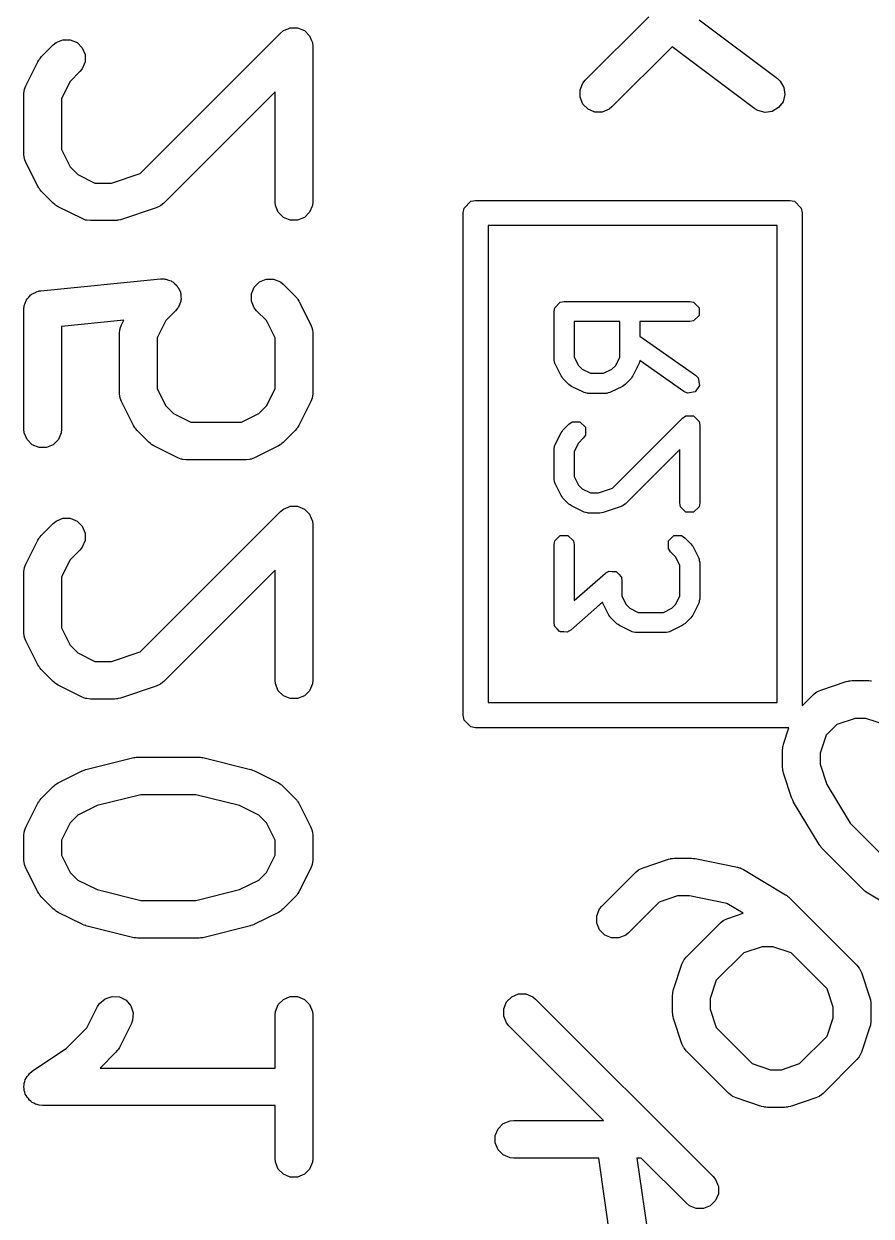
# Model space of a CAD drawing. Extents: x -0.05 to 2.94, y -0.16 to 2.16.
# Drawn here: x 2.4056 to 2.5384, y 1.2761 to 1.463 of the extents above; entities that cross this region are included whole.
import ezdxf

# ---------------------------------------------------------------- set-up
doc = ezdxf.new("R2010")
doc.units = 0
doc.header["$MEASUREMENT"] = 0
doc.layers.add('BLACK', color=7, linetype='CONTINUOUS')

msp = doc.modelspace()

# ---------------------------------------------------------------- linework, layer by layer
at = {"layer": 'BLACK', "linetype": 'CONTINUOUS'}
for p, q in [((2.49357, 1.45416), (2.50353, 1.46411)), ((2.5114, 1.46364), (2.52368, 1.45443)), ((2.42381, 1.43957), (2.44582, 1.46157)), ((2.44582, 1.46157), (2.44627, 1.46194)), ((2.44627, 1.46194), (2.44702, 1.46225)), ((2.44702, 1.46225), (2.44733, 1.46238)), ((2.44733, 1.46238), (2.44848, 1.46238)), ((2.44848, 1.46238), (2.44955, 1.46194)), ((2.44955, 1.46194), (2.45036, 1.46112)), ((2.40832, 1.45782), (2.4102, 1.4597)), ((2.4102, 1.4597), (2.41065, 1.46006)), ((2.41065, 1.46006), (2.41171, 1.46051)), ((2.41171, 1.46051), (2.41286, 1.46051)), ((2.41286, 1.46051), (2.41393, 1.46006)), ((2.41393, 1.46006), (2.41474, 1.45925)), ((2.45036, 1.46112), (2.45062, 1.46051)), ((2.45062, 1.46051), (2.4508, 1.46006)), ((2.4508, 1.46006), (2.45086, 1.45948)), ((2.40814, 1.4576), (2.40832, 1.45782)), ((2.41474, 1.45925), (2.41518, 1.45819)), ((2.41518, 1.45819), (2.41518, 1.45703)), ((2.45086, 1.45948), (2.45086, 1.43511)), ((2.50719, 1.45942), (2.49775, 1.44998)), ((2.52013, 1.44971), (2.50719, 1.45942)), ((2.4059, 1.45331), (2.40777, 1.45706)), ((2.40777, 1.45706), (2.40793, 1.4573)), ((2.40793, 1.4573), (2.40796, 1.45737)), ((2.40796, 1.45737), (2.40802, 1.45746)), ((2.40802, 1.45746), (2.40808, 1.45754)), ((2.40808, 1.45754), (2.40814, 1.4576)), ((2.41474, 1.45597), (2.41437, 1.45552)), ((2.41518, 1.45703), (2.41474, 1.45597)), ((2.41437, 1.45552), (2.41284, 1.45399)), ((2.4932, 1.45371), (2.49357, 1.45416)), ((2.52368, 1.45443), (2.5241, 1.45404)), ((2.40558, 1.45198), (2.40564, 1.45256)), ((2.40564, 1.45256), (2.40568, 1.45266)), ((2.40568, 1.45266), (2.40569, 1.45276)), ((2.40569, 1.45276), (2.4059, 1.45331)), ((2.41284, 1.45399), (2.41149, 1.45129)), ((2.44495, 1.45236), (2.4275, 1.4349)), ((2.44495, 1.43511), (2.44495, 1.45236)), ((2.49276, 1.45264), (2.4932, 1.45371)), ((2.49276, 1.45149), (2.49276, 1.45264)), ((2.5241, 1.45404), (2.52469, 1.45305)), ((2.52469, 1.45305), (2.52485, 1.45191)), ((2.40558, 1.44261), (2.40558, 1.45198)), ((2.41149, 1.45129), (2.41149, 1.44331)), ((2.4932, 1.45043), (2.49276, 1.45149)), ((2.49402, 1.44961), (2.4932, 1.45043)), ((2.52457, 1.45079), (2.52388, 1.44987)), ((2.52485, 1.45191), (2.52457, 1.45079)), ((2.49508, 1.44917), (2.49402, 1.44961)), ((2.49624, 1.44917), (2.49508, 1.44917)), ((2.4973, 1.44961), (2.49624, 1.44917)), ((2.49775, 1.44998), (2.4973, 1.44961)), ((2.52063, 1.44941), (2.52013, 1.44971)), ((2.52175, 1.44912), (2.52063, 1.44941)), ((2.52289, 1.44928), (2.52175, 1.44912)), ((2.52388, 1.44987), (2.52289, 1.44928)), ((2.41149, 1.44331), (2.41284, 1.44061)), ((2.40564, 1.44204), (2.40558, 1.44261)), ((2.40568, 1.44194), (2.40564, 1.44204)), ((2.40569, 1.44183), (2.40568, 1.44194)), ((2.4059, 1.44129), (2.40569, 1.44183)), ((2.40777, 1.43754), (2.4059, 1.44129)), ((2.41284, 1.44061), (2.41403, 1.43941)), ((2.41403, 1.43941), (2.41673, 1.43806)), ((2.41931, 1.43806), (2.42381, 1.43957)), ((2.40793, 1.43729), (2.40777, 1.43754)), ((2.40796, 1.43722), (2.40793, 1.43729)), ((2.41673, 1.43806), (2.41931, 1.43806)), ((2.40802, 1.43714), (2.40796, 1.43722)), ((2.40808, 1.43705), (2.40802, 1.43714)), ((2.40814, 1.437), (2.40808, 1.43705)), ((2.40832, 1.43677), (2.40814, 1.437)), ((2.4102, 1.4349), (2.40832, 1.43677)), ((2.41042, 1.43471), (2.4102, 1.4349)), ((2.41048, 1.43465), (2.41042, 1.43471)), ((2.41056, 1.4346), (2.41048, 1.43465)), ((2.41065, 1.43453), (2.41056, 1.4346)), ((2.41072, 1.4345), (2.41065, 1.43453)), ((2.41097, 1.43435), (2.41072, 1.4345)), ((2.41471, 1.43247), (2.41097, 1.43435)), ((2.42634, 1.43419), (2.42072, 1.43231)), ((2.42687, 1.43442), (2.42634, 1.43419)), ((2.42695, 1.43449), (2.42687, 1.43442)), ((2.42705, 1.43453), (2.42695, 1.43449)), ((2.4275, 1.4349), (2.42705, 1.43453)), ((2.44501, 1.43454), (2.44495, 1.43511)), ((2.44545, 1.43347), (2.44501, 1.43454)), ((2.4508, 1.43454), (2.45036, 1.43347)), ((2.45086, 1.43511), (2.4508, 1.43454)), ((2.47443, 1.43337), (2.47458, 1.43412)), ((2.47458, 1.43412), (2.47564, 1.43519)), ((2.47564, 1.43519), (2.47639, 1.43534)), ((2.47639, 1.43534), (2.52561, 1.43534)), ((2.52561, 1.43534), (2.52636, 1.43519)), ((2.52636, 1.43519), (2.52742, 1.43412)), ((2.52742, 1.43412), (2.52757, 1.43337)), ((2.41526, 1.43226), (2.41471, 1.43247)), ((2.41536, 1.43226), (2.41526, 1.43226)), ((2.41546, 1.43222), (2.41536, 1.43226)), ((2.41604, 1.43216), (2.41546, 1.43222)), ((2.41978, 1.43216), (2.41604, 1.43216)), ((2.42008, 1.43219), (2.41978, 1.43216)), ((2.42015, 1.43218), (2.42008, 1.43219)), ((2.42026, 1.43221), (2.42015, 1.43218)), ((2.42036, 1.43222), (2.42026, 1.43221)), ((2.42043, 1.43225), (2.42036, 1.43222)), ((2.42072, 1.43231), (2.42043, 1.43225)), ((2.44627, 1.43266), (2.44545, 1.43347)), ((2.44733, 1.43222), (2.44627, 1.43266)), ((2.44848, 1.43222), (2.44733, 1.43222)), ((2.44955, 1.43266), (2.44848, 1.43222)), ((2.45036, 1.43347), (2.44955, 1.43266)), ((2.47443, 1.35463), (2.47443, 1.43337)), ((2.52757, 1.43337), (2.52757, 1.35611)), ((2.47836, 1.4314), (2.47836, 1.3566)), ((2.52364, 1.4314), (2.47836, 1.4314)), ((2.52364, 1.3566), (2.52364, 1.4314)), ((2.40824, 1.42118), (2.42699, 1.42305)), ((2.42699, 1.42305), (2.42757, 1.42305)), ((2.42757, 1.42305), (2.42771, 1.42301)), ((2.42771, 1.42301), (2.42786, 1.42301)), ((2.42786, 1.42301), (2.42826, 1.42284)), ((2.42826, 1.42284), (2.42867, 1.42272)), ((2.42867, 1.42272), (2.42879, 1.42263)), ((2.42879, 1.42263), (2.42892, 1.42257)), ((2.42892, 1.42257), (2.42923, 1.42226)), ((2.4417, 1.42175), (2.44252, 1.42257)), ((2.44252, 1.42257), (2.44358, 1.42301)), ((2.44358, 1.42301), (2.44473, 1.42301)), ((2.44473, 1.42301), (2.4458, 1.42257)), ((2.4458, 1.42257), (2.44624, 1.4222)), ((2.40639, 1.42018), (2.40666, 1.42052)), ((2.40666, 1.42052), (2.40679, 1.42059)), ((2.40679, 1.42059), (2.4069, 1.42069)), ((2.4069, 1.42069), (2.40729, 1.42086)), ((2.40729, 1.42086), (2.40767, 1.42106)), ((2.40767, 1.42106), (2.40789, 1.42111)), ((2.40789, 1.42111), (2.40796, 1.42114)), ((2.40796, 1.42114), (2.40803, 1.42114)), ((2.40803, 1.42114), (2.40824, 1.42118)), ((2.42923, 1.42226), (2.42956, 1.42199)), ((2.42956, 1.42199), (2.42963, 1.42186)), ((2.42963, 1.42186), (2.42974, 1.42175)), ((2.42974, 1.42175), (2.4299, 1.42136)), ((2.4299, 1.42136), (2.43011, 1.42098)), ((2.43011, 1.42098), (2.43012, 1.42083)), ((2.43012, 1.42083), (2.43018, 1.42069)), ((2.43018, 1.42069), (2.43018, 1.42026)), ((2.44126, 1.42069), (2.4417, 1.42175)), ((2.44126, 1.41954), (2.44126, 1.42069)), ((2.44624, 1.4222), (2.44812, 1.42033)), ((2.4056, 1.41852), (2.40562, 1.41859)), ((2.40562, 1.41859), (2.40564, 1.41882)), ((2.40564, 1.41882), (2.40581, 1.41921)), ((2.40581, 1.41921), (2.40593, 1.41963)), ((2.40593, 1.41963), (2.40602, 1.41974)), ((2.40602, 1.41974), (2.40608, 1.41988)), ((2.40608, 1.41988), (2.40639, 1.42018)), ((2.4298, 1.41861), (2.42974, 1.41847)), ((2.42989, 1.41873), (2.4298, 1.41861)), ((2.43001, 1.41914), (2.42989, 1.41873)), ((2.43018, 1.41954), (2.43001, 1.41914)), ((2.43018, 1.42026), (2.43022, 1.41983)), ((2.43022, 1.41983), (2.43018, 1.41969)), ((2.43018, 1.41969), (2.43018, 1.41954)), ((2.4417, 1.41847), (2.44126, 1.41954)), ((2.44812, 1.42033), (2.44831, 1.4201)), ((2.44831, 1.4201), (2.44836, 1.42005)), ((2.44836, 1.42005), (2.44842, 1.41996)), ((2.44842, 1.41996), (2.44849, 1.41988)), ((2.44849, 1.41988), (2.44852, 1.41981)), ((2.44852, 1.41981), (2.44867, 1.41956)), ((2.44867, 1.41956), (2.45055, 1.41581)), ((2.4888, 1.41851), (2.48966, 1.41936)), ((2.48966, 1.41936), (2.49026, 1.41948)), ((2.49026, 1.41948), (2.50994, 1.41948)), ((2.50994, 1.41948), (2.51055, 1.41936)), ((2.51055, 1.41936), (2.5114, 1.41851)), ((2.40558, 1.41824), (2.4056, 1.41845)), ((2.40558, 1.39949), (2.40558, 1.41824)), ((2.4056, 1.41845), (2.4056, 1.41852)), ((2.42937, 1.41803), (2.42784, 1.41649)), ((2.42974, 1.41847), (2.42937, 1.41803)), ((2.44207, 1.41803), (2.4417, 1.41847)), ((2.4436, 1.41649), (2.44207, 1.41803)), ((2.48868, 1.4179), (2.4888, 1.41851)), ((2.48868, 1.4104), (2.48868, 1.4179)), ((2.5114, 1.4173), (2.51055, 1.41645)), ((2.5114, 1.41851), (2.5114, 1.4173)), ((2.42126, 1.41654), (2.41149, 1.41557)), ((2.41149, 1.41557), (2.41149, 1.39949)), ((2.42058, 1.41449), (2.42064, 1.41507)), ((2.42064, 1.41507), (2.42068, 1.41516)), ((2.42068, 1.41516), (2.42069, 1.41527)), ((2.42069, 1.41527), (2.42089, 1.41581)), ((2.42089, 1.41581), (2.42126, 1.41654)), ((2.42784, 1.41649), (2.42649, 1.41379)), ((2.44495, 1.41379), (2.4436, 1.41649)), ((2.45055, 1.41581), (2.45075, 1.41527)), ((2.45075, 1.41527), (2.45076, 1.41516)), ((2.45076, 1.41516), (2.4508, 1.41507)), ((2.4508, 1.41507), (2.45086, 1.41449)), ((2.49899, 1.41633), (2.49183, 1.41633)), ((2.49183, 1.41633), (2.49183, 1.41078)), ((2.49899, 1.41078), (2.49899, 1.41633)), ((2.50994, 1.41633), (2.50214, 1.41633)), ((2.50214, 1.41633), (2.50214, 1.41404)), ((2.51055, 1.41645), (2.50994, 1.41633)), ((2.42058, 1.40512), (2.42058, 1.41449)), ((2.42649, 1.41379), (2.42649, 1.40581)), ((2.44495, 1.40581), (2.44495, 1.41379)), ((2.45086, 1.41449), (2.45086, 1.40512)), ((2.50214, 1.41404), (2.51085, 1.40794)), ((2.4887, 1.41033), (2.48868, 1.4104)), ((2.48869, 1.41029), (2.4887, 1.41033)), ((2.48875, 1.41005), (2.48869, 1.41029)), ((2.4888, 1.4098), (2.48875, 1.41005)), ((2.48883, 1.40978), (2.4888, 1.4098)), ((2.48885, 1.4097), (2.48883, 1.40978)), ((2.48979, 1.40783), (2.48885, 1.4097)), ((2.49183, 1.41078), (2.49249, 1.40946)), ((2.49249, 1.40946), (2.49307, 1.40889)), ((2.49776, 1.40889), (2.49834, 1.40946)), ((2.49834, 1.40946), (2.49899, 1.41078)), ((2.50198, 1.4097), (2.50104, 1.40783)), ((2.502, 1.40978), (2.50198, 1.4097)), ((2.50202, 1.4098), (2.502, 1.40978)), ((2.50207, 1.41005), (2.50202, 1.4098)), ((2.50212, 1.41021), (2.50207, 1.41005)), ((2.50904, 1.40536), (2.50212, 1.41021)), ((2.48994, 1.40763), (2.48979, 1.40783)), ((2.49008, 1.40742), (2.48994, 1.40763)), ((2.49102, 1.40648), (2.49008, 1.40742)), ((2.49307, 1.40889), (2.49438, 1.40823)), ((2.49438, 1.40823), (2.49645, 1.40823)), ((2.49645, 1.40823), (2.49776, 1.40889)), ((2.50075, 1.40742), (2.49981, 1.40648)), ((2.50089, 1.40763), (2.50075, 1.40742)), ((2.50104, 1.40783), (2.50089, 1.40763)), ((2.51085, 1.40794), (2.51127, 1.4075)), ((2.51127, 1.4075), (2.51148, 1.40631)), ((2.42649, 1.40581), (2.42784, 1.40312)), ((2.4436, 1.40312), (2.44495, 1.40581)), ((2.49123, 1.40634), (2.49102, 1.40648)), ((2.49143, 1.40618), (2.49123, 1.40634)), ((2.4933, 1.40525), (2.49143, 1.40618)), ((2.4994, 1.40618), (2.49752, 1.40525)), ((2.4996, 1.40634), (2.4994, 1.40618)), ((2.49981, 1.40648), (2.4996, 1.40634)), ((2.51148, 1.40631), (2.51079, 1.40533)), ((2.42064, 1.40454), (2.42058, 1.40512)), ((2.42068, 1.40444), (2.42064, 1.40454)), ((2.42069, 1.40434), (2.42068, 1.40444)), ((2.42089, 1.4038), (2.42069, 1.40434)), ((2.42277, 1.40005), (2.42089, 1.4038)), ((2.45055, 1.4038), (2.44867, 1.40005)), ((2.45075, 1.40434), (2.45055, 1.4038)), ((2.45076, 1.40444), (2.45075, 1.40434)), ((2.4508, 1.40454), (2.45076, 1.40444)), ((2.45086, 1.40512), (2.4508, 1.40454)), ((2.49338, 1.40523), (2.4933, 1.40525)), ((2.4934, 1.4052), (2.49338, 1.40523)), ((2.49365, 1.40515), (2.4934, 1.4052)), ((2.4939, 1.40508), (2.49365, 1.40515)), ((2.49393, 1.4051), (2.4939, 1.40508)), ((2.49401, 1.40508), (2.49393, 1.4051)), ((2.49682, 1.40508), (2.49401, 1.40508)), ((2.4969, 1.4051), (2.49682, 1.40508)), ((2.49693, 1.40508), (2.4969, 1.4051)), ((2.49717, 1.40515), (2.49693, 1.40508)), ((2.49742, 1.4052), (2.49717, 1.40515)), ((2.49745, 1.40523), (2.49742, 1.4052)), ((2.49752, 1.40525), (2.49745, 1.40523)), ((2.5096, 1.40512), (2.50904, 1.40536)), ((2.51079, 1.40533), (2.5096, 1.40512)), ((2.42784, 1.40312), (2.42903, 1.40192)), ((2.42903, 1.40192), (2.43173, 1.40057)), ((2.43971, 1.40057), (2.44241, 1.40192)), ((2.44241, 1.40192), (2.4436, 1.40312)), ((2.42292, 1.3998), (2.42277, 1.40005)), ((2.43173, 1.40057), (2.43971, 1.40057)), ((2.44867, 1.40005), (2.44852, 1.3998)), ((2.49008, 1.39933), (2.49102, 1.40027)), ((2.49102, 1.40027), (2.49153, 1.40061)), ((2.49153, 1.40061), (2.49274, 1.40061)), ((2.49274, 1.40061), (2.49359, 1.39976)), ((2.49784, 1.39022), (2.50883, 1.40121)), ((2.50883, 1.40121), (2.50934, 1.40155)), ((2.50934, 1.40155), (2.51055, 1.40155)), ((2.51055, 1.40155), (2.5114, 1.4007)), ((2.5114, 1.4007), (2.5114, 1.4007)), ((2.5114, 1.4007), (2.51152, 1.40009)), ((2.51152, 1.40009), (2.51152, 1.38791)), ((2.40564, 1.39892), (2.40558, 1.39949)), ((2.40608, 1.39785), (2.40564, 1.39892)), ((2.41143, 1.39892), (2.41099, 1.39785)), ((2.41149, 1.39949), (2.41143, 1.39892)), ((2.42295, 1.39973), (2.42292, 1.3998)), ((2.42302, 1.39964), (2.42295, 1.39973)), ((2.42308, 1.39956), (2.42302, 1.39964)), ((2.42314, 1.3995), (2.42308, 1.39956)), ((2.42332, 1.39928), (2.42314, 1.3995)), ((2.4252, 1.3974), (2.42332, 1.39928)), ((2.44812, 1.39928), (2.44624, 1.3974)), ((2.44831, 1.3995), (2.44812, 1.39928)), ((2.44836, 1.39956), (2.44831, 1.3995)), ((2.44842, 1.39964), (2.44836, 1.39956)), ((2.44849, 1.39973), (2.44842, 1.39964)), ((2.44852, 1.3998), (2.44849, 1.39973)), ((2.48885, 1.39705), (2.48979, 1.39892)), ((2.48979, 1.39892), (2.48994, 1.39912)), ((2.48994, 1.39912), (2.49008, 1.39933)), ((2.49325, 1.39804), (2.49249, 1.39729)), ((2.49359, 1.39855), (2.49325, 1.39804)), ((2.49359, 1.39976), (2.49359, 1.39855)), ((2.4069, 1.39704), (2.40608, 1.39785)), ((2.40796, 1.3966), (2.4069, 1.39704)), ((2.40911, 1.3966), (2.40796, 1.3966)), ((2.41018, 1.39704), (2.40911, 1.3966)), ((2.41099, 1.39785), (2.41018, 1.39704)), ((2.42542, 1.39722), (2.4252, 1.3974)), ((2.42547, 1.39716), (2.42542, 1.39722)), ((2.42556, 1.3971), (2.42547, 1.39716)), ((2.42564, 1.39704), (2.42556, 1.3971)), ((2.42572, 1.39701), (2.42564, 1.39704)), ((2.42596, 1.39685), (2.42572, 1.39701)), ((2.42971, 1.39498), (2.42596, 1.39685)), ((2.44548, 1.39685), (2.44173, 1.39498)), ((2.44573, 1.39701), (2.44548, 1.39685)), ((2.4458, 1.39704), (2.44573, 1.39701)), ((2.44588, 1.3971), (2.4458, 1.39704)), ((2.44597, 1.39716), (2.44588, 1.3971)), ((2.44602, 1.39722), (2.44597, 1.39716)), ((2.44624, 1.3974), (2.44602, 1.39722)), ((2.48868, 1.39634), (2.4887, 1.39642)), ((2.48868, 1.39166), (2.48868, 1.39634)), ((2.48869, 1.39646), (2.48875, 1.3967)), ((2.4887, 1.39642), (2.48869, 1.39646)), ((2.48875, 1.3967), (2.4888, 1.39695)), ((2.4888, 1.39695), (2.48883, 1.39697)), ((2.48883, 1.39697), (2.48885, 1.39705)), ((2.49249, 1.39729), (2.49183, 1.39597)), ((2.50837, 1.39629), (2.49981, 1.38773)), ((2.50837, 1.38791), (2.50837, 1.39629)), ((2.43025, 1.39477), (2.42971, 1.39498)), ((2.43036, 1.39476), (2.43025, 1.39477)), ((2.43046, 1.39472), (2.43036, 1.39476)), ((2.43103, 1.39466), (2.43046, 1.39472)), ((2.44041, 1.39466), (2.43103, 1.39466)), ((2.44098, 1.39472), (2.44041, 1.39466)), ((2.44108, 1.39476), (2.44098, 1.39472)), ((2.44119, 1.39477), (2.44108, 1.39476)), ((2.44173, 1.39498), (2.44119, 1.39477)), ((2.49183, 1.39597), (2.49183, 1.39203)), ((2.4887, 1.39158), (2.48868, 1.39166)), ((2.48869, 1.39154), (2.4887, 1.39158)), ((2.48875, 1.3913), (2.48869, 1.39154)), ((2.4888, 1.39105), (2.48875, 1.3913)), ((2.48883, 1.39103), (2.4888, 1.39105)), ((2.48885, 1.39095), (2.48883, 1.39103)), ((2.48979, 1.38908), (2.48885, 1.39095)), ((2.49183, 1.39203), (2.49249, 1.39071)), ((2.49249, 1.39071), (2.49307, 1.39014)), ((2.48994, 1.38888), (2.48979, 1.38908)), ((2.49008, 1.38867), (2.48994, 1.38888)), ((2.49307, 1.39014), (2.49438, 1.38948)), ((2.49438, 1.38948), (2.49563, 1.38948)), ((2.49563, 1.38948), (2.49784, 1.39022)), ((2.44582, 1.38658), (2.44627, 1.38695)), ((2.44627, 1.38695), (2.44702, 1.38726)), ((2.44702, 1.38726), (2.44733, 1.38739)), ((2.44733, 1.38739), (2.44848, 1.38739)), ((2.44848, 1.38739), (2.44955, 1.38695)), ((2.44955, 1.38695), (2.45036, 1.38613)), ((2.49102, 1.38773), (2.49008, 1.38867)), ((2.49123, 1.38759), (2.49102, 1.38773)), ((2.49143, 1.38744), (2.49123, 1.38759)), ((2.4933, 1.3865), (2.49143, 1.38744)), ((2.49919, 1.38735), (2.49638, 1.38641)), ((2.49926, 1.38739), (2.49919, 1.38735)), ((2.4993, 1.38739), (2.49926, 1.38739)), ((2.49951, 1.38753), (2.4993, 1.38739)), ((2.49973, 1.38765), (2.49951, 1.38753)), ((2.49974, 1.38769), (2.49973, 1.38765)), ((2.49981, 1.38773), (2.49974, 1.38769)), ((2.50849, 1.3873), (2.50837, 1.38791)), ((2.50934, 1.38645), (2.50849, 1.3873)), ((2.5114, 1.3873), (2.51055, 1.38645)), ((2.51152, 1.38791), (2.5114, 1.3873)), ((2.4102, 1.38471), (2.41065, 1.38507)), ((2.41065, 1.38507), (2.41171, 1.38551)), ((2.41171, 1.38551), (2.41286, 1.38551)), ((2.41286, 1.38551), (2.41393, 1.38507)), ((2.41393, 1.38507), (2.41474, 1.38426)), ((2.42381, 1.36458), (2.44582, 1.38658)), ((2.45036, 1.38613), (2.45062, 1.38551)), ((2.45062, 1.38551), (2.4508, 1.38507)), ((2.4508, 1.38507), (2.45086, 1.38449)), ((2.49338, 1.38648), (2.4933, 1.3865)), ((2.4934, 1.38645), (2.49338, 1.38648)), ((2.49365, 1.3864), (2.4934, 1.38645)), ((2.4939, 1.38634), (2.49365, 1.3864)), ((2.49393, 1.38635), (2.4939, 1.38634)), ((2.49401, 1.38633), (2.49393, 1.38635)), ((2.49588, 1.38633), (2.49401, 1.38633)), ((2.49613, 1.38638), (2.49588, 1.38633)), ((2.49638, 1.38641), (2.49613, 1.38638)), ((2.51055, 1.38645), (2.50934, 1.38645)), ((2.40832, 1.38283), (2.4102, 1.38471)), ((2.41474, 1.38426), (2.41518, 1.38319)), ((2.41518, 1.38319), (2.41518, 1.38204)), ((2.45086, 1.38449), (2.45086, 1.36012)), ((2.4059, 1.37831), (2.40777, 1.38206)), ((2.40777, 1.38206), (2.40793, 1.38231)), ((2.40793, 1.38231), (2.40796, 1.38238)), ((2.40796, 1.38238), (2.40802, 1.38247)), ((2.40802, 1.38247), (2.40808, 1.38255)), ((2.40808, 1.38255), (2.40814, 1.38261)), ((2.40814, 1.38261), (2.40832, 1.38283)), ((2.41518, 1.38204), (2.41474, 1.38098)), ((2.48868, 1.38135), (2.4888, 1.38195)), ((2.48868, 1.36916), (2.48868, 1.38135)), ((2.4888, 1.38195), (2.48966, 1.3828)), ((2.48966, 1.3828), (2.49086, 1.3828)), ((2.49086, 1.3828), (2.49171, 1.38195)), ((2.49171, 1.38195), (2.49183, 1.38135)), ((2.49183, 1.38135), (2.49183, 1.37263)), ((2.50661, 1.38195), (2.50747, 1.3828)), ((2.50661, 1.38074), (2.50661, 1.38195)), ((2.50747, 1.3828), (2.50867, 1.3828)), ((2.50867, 1.3828), (2.50918, 1.38246)), ((2.50918, 1.38246), (2.51012, 1.38152)), ((2.51012, 1.38152), (2.51026, 1.38131)), ((2.51026, 1.38131), (2.51041, 1.38111)), ((2.41437, 1.38053), (2.41284, 1.37899)), ((2.41474, 1.38098), (2.41437, 1.38053)), ((2.50695, 1.38023), (2.50661, 1.38074)), ((2.50771, 1.37948), (2.50695, 1.38023)), ((2.50837, 1.37816), (2.50771, 1.37948)), ((2.51041, 1.38111), (2.51135, 1.37924)), ((2.40558, 1.37699), (2.40564, 1.37757)), ((2.40564, 1.37757), (2.40568, 1.37767)), ((2.40568, 1.37767), (2.40569, 1.37777)), ((2.40569, 1.37777), (2.4059, 1.37831)), ((2.41284, 1.37899), (2.41149, 1.3763)), ((2.50837, 1.37328), (2.50837, 1.37816)), ((2.51135, 1.37924), (2.51137, 1.37916)), ((2.51137, 1.37916), (2.5114, 1.37914)), ((2.5114, 1.37914), (2.51145, 1.37889)), ((2.51145, 1.37889), (2.51151, 1.37864)), ((2.51151, 1.37864), (2.5115, 1.37861)), ((2.5115, 1.37861), (2.51152, 1.37853)), ((2.51152, 1.37853), (2.51152, 1.37291)), ((2.40558, 1.36762), (2.40558, 1.37699)), ((2.41149, 1.3763), (2.41149, 1.36832)), ((2.44495, 1.37736), (2.4275, 1.35991)), ((2.44495, 1.36012), (2.44495, 1.37736)), ((2.49183, 1.37263), (2.49672, 1.37691)), ((2.49672, 1.37691), (2.49711, 1.37713)), ((2.49711, 1.37713), (2.49715, 1.37718)), ((2.49715, 1.37718), (2.49719, 1.37718)), ((2.49719, 1.37718), (2.49725, 1.37721)), ((2.49725, 1.37721), (2.49781, 1.37718)), ((2.49781, 1.37718), (2.49836, 1.37718)), ((2.49836, 1.37718), (2.4984, 1.37714)), ((2.4984, 1.37714), (2.49845, 1.37713)), ((2.49845, 1.37713), (2.49882, 1.37672)), ((2.49882, 1.37672), (2.49921, 1.37632)), ((2.49921, 1.37632), (2.49923, 1.37625)), ((2.49923, 1.37625), (2.49925, 1.37623)), ((2.49925, 1.37623), (2.49924, 1.37616)), ((2.49924, 1.37616), (2.49933, 1.37572)), ((2.49933, 1.37572), (2.49933, 1.37328)), ((2.49629, 1.37235), (2.49129, 1.36797)), ((2.4963, 1.37231), (2.49629, 1.37235)), ((2.49633, 1.37228), (2.4963, 1.37231)), ((2.49635, 1.3722), (2.49633, 1.37228)), ((2.49729, 1.37033), (2.49635, 1.3722)), ((2.49933, 1.37328), (2.49999, 1.37197)), ((2.49999, 1.37197), (2.50056, 1.37139)), ((2.50714, 1.37139), (2.50771, 1.37197)), ((2.50771, 1.37197), (2.50837, 1.37328)), ((2.51135, 1.3722), (2.51041, 1.37033)), ((2.51137, 1.37228), (2.51135, 1.3722)), ((2.5114, 1.37231), (2.51137, 1.37228)), ((2.51145, 1.37255), (2.5114, 1.37231)), ((2.51151, 1.3728), (2.51145, 1.37255)), ((2.51152, 1.37291), (2.5115, 1.37283)), ((2.5115, 1.37283), (2.51151, 1.3728)), ((2.49744, 1.37013), (2.49729, 1.37033)), ((2.49758, 1.36992), (2.49744, 1.37013)), ((2.50056, 1.37139), (2.50188, 1.37073)), ((2.50188, 1.37073), (2.50582, 1.37073)), ((2.50582, 1.37073), (2.50714, 1.37139)), ((2.51026, 1.37013), (2.51012, 1.36992)), ((2.51041, 1.37033), (2.51026, 1.37013)), ((2.41149, 1.36832), (2.41284, 1.36562)), ((2.48877, 1.36872), (2.48868, 1.36916)), ((2.48877, 1.36865), (2.48877, 1.36872)), ((2.48879, 1.36863), (2.48877, 1.36865)), ((2.4888, 1.36856), (2.48879, 1.36863)), ((2.48919, 1.36816), (2.4888, 1.36856)), ((2.48956, 1.36775), (2.48919, 1.36816)), ((2.49852, 1.36898), (2.49758, 1.36992)), ((2.49873, 1.36884), (2.49852, 1.36898)), ((2.49893, 1.36869), (2.49873, 1.36884)), ((2.5008, 1.36775), (2.49893, 1.36869)), ((2.50877, 1.36869), (2.5069, 1.36775)), ((2.50897, 1.36884), (2.50877, 1.36869)), ((2.50918, 1.36898), (2.50897, 1.36884)), ((2.51012, 1.36992), (2.50918, 1.36898)), ((2.40564, 1.36704), (2.40558, 1.36762)), ((2.40568, 1.36695), (2.40564, 1.36704)), ((2.40569, 1.36684), (2.40568, 1.36695)), ((2.4059, 1.3663), (2.40569, 1.36684)), ((2.40777, 1.36255), (2.4059, 1.3663)), ((2.48962, 1.36774), (2.48956, 1.36775)), ((2.48966, 1.3677), (2.48962, 1.36774)), ((2.49021, 1.3677), (2.48966, 1.3677)), ((2.49076, 1.36767), (2.49021, 1.3677)), ((2.49083, 1.3677), (2.49076, 1.36767)), ((2.49086, 1.3677), (2.49083, 1.3677)), ((2.49091, 1.36775), (2.49086, 1.3677)), ((2.49129, 1.36797), (2.49091, 1.36775)), ((2.50088, 1.36773), (2.5008, 1.36775)), ((2.5009, 1.3677), (2.50088, 1.36773)), ((2.50115, 1.36766), (2.5009, 1.3677)), ((2.50139, 1.36759), (2.50115, 1.36766)), ((2.50143, 1.3676), (2.50139, 1.36759)), ((2.50151, 1.36758), (2.50143, 1.3676)), ((2.50619, 1.36758), (2.50151, 1.36758)), ((2.50627, 1.3676), (2.50619, 1.36758)), ((2.5063, 1.36759), (2.50627, 1.3676)), ((2.50655, 1.36766), (2.5063, 1.36759)), ((2.5068, 1.3677), (2.50655, 1.36766)), ((2.50682, 1.36773), (2.5068, 1.3677)), ((2.5069, 1.36775), (2.50682, 1.36773)), ((2.41284, 1.36562), (2.41403, 1.36442)), ((2.41403, 1.36442), (2.41673, 1.36307)), ((2.41931, 1.36307), (2.42381, 1.36458)), ((2.40793, 1.3623), (2.40777, 1.36255)), ((2.41673, 1.36307), (2.41931, 1.36307)), ((2.40796, 1.36223), (2.40793, 1.3623)), ((2.40802, 1.36215), (2.40796, 1.36223)), ((2.40808, 1.36206), (2.40802, 1.36215)), ((2.40814, 1.36201), (2.40808, 1.36206)), ((2.40832, 1.36178), (2.40814, 1.36201)), ((2.4102, 1.35991), (2.40832, 1.36178)), ((2.41042, 1.35972), (2.4102, 1.35991)), ((2.41048, 1.35966), (2.41042, 1.35972)), ((2.41056, 1.35961), (2.41048, 1.35966)), ((2.41065, 1.35954), (2.41056, 1.35961)), ((2.41072, 1.35951), (2.41065, 1.35954)), ((2.41097, 1.35936), (2.41072, 1.35951)), ((2.41471, 1.35748), (2.41097, 1.35936)), ((2.42634, 1.3592), (2.42072, 1.35732)), ((2.42687, 1.35943), (2.42634, 1.3592)), ((2.42695, 1.3595), (2.42687, 1.35943)), ((2.42705, 1.35954), (2.42695, 1.3595)), ((2.4275, 1.35991), (2.42705, 1.35954)), ((2.44501, 1.35955), (2.44495, 1.36012)), ((2.44545, 1.35848), (2.44501, 1.35955)), ((2.4508, 1.35955), (2.45036, 1.35848)), ((2.45086, 1.36012), (2.4508, 1.35955)), ((2.53048, 1.35857), (2.53446, 1.3599)), ((2.53446, 1.3599), (2.53475, 1.35996)), ((2.53475, 1.35996), (2.53482, 1.35999)), ((2.53482, 1.35999), (2.53492, 1.36)), ((2.53492, 1.36), (2.53502, 1.36003)), ((2.53502, 1.36003), (2.5351, 1.36002)), ((2.5351, 1.36002), (2.53539, 1.36005)), ((2.53539, 1.36005), (2.53804, 1.36005)), ((2.53804, 1.36005), (2.53834, 1.36002)), ((2.53834, 1.36002), (2.53841, 1.36003)), ((2.41526, 1.35727), (2.41471, 1.35748)), ((2.41536, 1.35727), (2.41526, 1.35727)), ((2.41546, 1.35723), (2.41536, 1.35727)), ((2.41604, 1.35717), (2.41546, 1.35723)), ((2.41978, 1.35717), (2.41604, 1.35717)), ((2.42008, 1.3572), (2.41978, 1.35717)), ((2.42015, 1.35719), (2.42008, 1.3572)), ((2.42026, 1.35722), (2.42015, 1.35719)), ((2.42036, 1.35723), (2.42026, 1.35722)), ((2.42043, 1.35726), (2.42036, 1.35723)), ((2.42072, 1.35732), (2.42043, 1.35726)), ((2.44627, 1.35767), (2.44545, 1.35848)), ((2.44733, 1.35723), (2.44627, 1.35767)), ((2.44848, 1.35723), (2.44733, 1.35723)), ((2.44955, 1.35767), (2.44848, 1.35723)), ((2.45036, 1.35848), (2.44955, 1.35767)), ((2.52757, 1.35611), (2.52933, 1.35786)), ((2.52933, 1.35786), (2.52978, 1.35823)), ((2.52978, 1.35823), (2.52987, 1.35827)), ((2.52987, 1.35827), (2.52995, 1.35834)), ((2.52995, 1.35834), (2.53048, 1.35857)), ((2.47836, 1.3566), (2.52364, 1.3566)), ((2.47458, 1.35388), (2.47443, 1.35463)), ((2.47564, 1.35281), (2.47458, 1.35388)), ((2.53301, 1.35319), (2.53135, 1.35152)), ((2.53587, 1.35414), (2.53301, 1.35319)), ((2.53757, 1.35414), (2.53587, 1.35414)), ((2.54078, 1.35307), (2.53757, 1.35414)), ((2.47639, 1.35266), (2.47564, 1.35281)), ((2.5255, 1.35266), (2.47639, 1.35266)), ((2.52464, 1.35008), (2.5255, 1.35266)), ((2.53135, 1.35152), (2.53039, 1.34866)), ((2.52449, 1.34914), (2.52452, 1.34943)), ((2.52451, 1.34951), (2.52453, 1.34961)), ((2.52452, 1.34943), (2.52451, 1.34951)), ((2.52453, 1.34961), (2.52454, 1.34972)), ((2.52454, 1.34972), (2.52457, 1.34979)), ((2.52457, 1.34979), (2.52464, 1.35008)), ((2.41532, 1.34611), (2.42282, 1.34799)), ((2.42282, 1.34799), (2.42292, 1.348)), ((2.42292, 1.348), (2.42296, 1.34802)), ((2.42296, 1.34802), (2.42318, 1.34804)), ((2.42318, 1.34804), (2.42339, 1.34807)), ((2.42339, 1.34807), (2.42343, 1.34807)), ((2.42343, 1.34807), (2.42353, 1.34808)), ((2.42353, 1.34808), (2.43291, 1.34808)), ((2.43291, 1.34808), (2.43301, 1.34807)), ((2.43301, 1.34807), (2.43305, 1.34807)), ((2.43305, 1.34807), (2.43327, 1.34804)), ((2.43327, 1.34804), (2.43348, 1.34802)), ((2.43348, 1.34802), (2.43352, 1.348)), ((2.43352, 1.348), (2.43362, 1.34799)), ((2.43362, 1.34799), (2.44112, 1.34611)), ((2.52449, 1.34649), (2.52449, 1.34914)), ((2.53039, 1.34866), (2.53039, 1.34697)), ((2.41097, 1.34401), (2.41471, 1.34589)), ((2.41471, 1.34589), (2.41476, 1.34591)), ((2.41476, 1.34591), (2.41477, 1.34592)), ((2.41477, 1.34592), (2.41502, 1.346)), ((2.41502, 1.346), (2.41526, 1.3461)), ((2.41526, 1.3461), (2.41528, 1.3461)), ((2.41528, 1.3461), (2.41532, 1.34611)), ((2.44112, 1.34611), (2.44117, 1.3461)), ((2.44117, 1.3461), (2.44119, 1.3461)), ((2.44119, 1.3461), (2.44143, 1.346)), ((2.44143, 1.346), (2.44167, 1.34592)), ((2.44167, 1.34592), (2.44169, 1.34591)), ((2.44169, 1.34591), (2.44173, 1.34589)), ((2.44173, 1.34589), (2.44548, 1.34401)), ((2.52452, 1.3462), (2.52449, 1.34649)), ((2.52451, 1.34612), (2.52452, 1.3462)), ((2.52453, 1.34602), (2.52451, 1.34612)), ((2.52454, 1.34592), (2.52453, 1.34602)), ((2.52457, 1.34584), (2.52454, 1.34592)), ((2.52464, 1.34556), (2.52457, 1.34584)), ((2.53039, 1.34697), (2.53146, 1.34376)), ((2.41056, 1.34376), (2.41065, 1.34383)), ((2.41065, 1.34383), (2.41072, 1.34386)), ((2.41072, 1.34386), (2.41097, 1.34401)), ((2.44548, 1.34401), (2.44573, 1.34386)), ((2.44573, 1.34386), (2.4458, 1.34383)), ((2.4458, 1.34383), (2.44588, 1.34376)), ((2.52596, 1.34158), (2.52464, 1.34556)), ((2.40832, 1.34159), (2.4102, 1.34346)), ((2.4102, 1.34346), (2.41042, 1.34365)), ((2.41042, 1.34365), (2.41048, 1.34371)), ((2.41048, 1.34371), (2.41056, 1.34376)), ((2.4239, 1.34217), (2.41707, 1.34046)), ((2.43254, 1.34217), (2.4239, 1.34217)), ((2.43938, 1.34046), (2.43254, 1.34217)), ((2.44588, 1.34376), (2.44597, 1.34371)), ((2.44597, 1.34371), (2.44602, 1.34365)), ((2.44602, 1.34365), (2.44624, 1.34346)), ((2.44624, 1.34346), (2.44812, 1.34159)), ((2.53146, 1.34376), (2.53509, 1.33772)), ((2.4059, 1.33707), (2.40777, 1.34082)), ((2.40777, 1.34082), (2.40793, 1.34107)), ((2.40793, 1.34107), (2.40796, 1.34114)), ((2.40796, 1.34114), (2.40802, 1.34122)), ((2.40802, 1.34122), (2.40808, 1.34131)), ((2.40808, 1.34131), (2.40814, 1.34136)), ((2.40814, 1.34136), (2.40832, 1.34159)), ((2.41707, 1.34046), (2.41403, 1.33895)), ((2.44241, 1.33895), (2.43938, 1.34046)), ((2.44812, 1.34159), (2.44831, 1.34136)), ((2.44831, 1.34136), (2.44836, 1.34131)), ((2.44836, 1.34131), (2.44842, 1.34122)), ((2.44842, 1.34122), (2.44849, 1.34114)), ((2.44849, 1.34114), (2.44852, 1.34107)), ((2.44852, 1.34107), (2.44867, 1.34082)), ((2.44867, 1.34082), (2.45055, 1.33707)), ((2.52598, 1.34154), (2.52596, 1.34158)), ((2.52599, 1.34152), (2.52598, 1.34154)), ((2.5261, 1.34129), (2.52599, 1.34152)), ((2.5262, 1.34105), (2.5261, 1.34129)), ((2.52621, 1.34104), (2.5262, 1.34105)), ((2.52623, 1.341), (2.52621, 1.34104)), ((2.53021, 1.33437), (2.52623, 1.341)), ((2.41403, 1.33895), (2.41284, 1.33775)), ((2.4436, 1.33775), (2.44241, 1.33895)), ((2.40564, 1.33633), (2.40568, 1.33642)), ((2.40568, 1.33642), (2.40569, 1.33653)), ((2.40569, 1.33653), (2.4059, 1.33707)), ((2.41284, 1.33775), (2.41149, 1.33505)), ((2.44495, 1.33505), (2.4436, 1.33775)), ((2.45055, 1.33707), (2.45075, 1.33653)), ((2.45075, 1.33653), (2.45076, 1.33642)), ((2.45076, 1.33642), (2.4508, 1.33633)), ((2.53509, 1.33772), (2.5412, 1.3316)), ((2.40558, 1.33575), (2.40564, 1.33633)), ((2.40558, 1.332), (2.40558, 1.33575)), ((2.41149, 1.33505), (2.41149, 1.3327)), ((2.44495, 1.3327), (2.44495, 1.33505)), ((2.4508, 1.33633), (2.45086, 1.33575)), ((2.45086, 1.33575), (2.45086, 1.332)), ((2.41149, 1.3327), (2.41284, 1.33)), ((2.4436, 1.33), (2.44495, 1.3327)), ((2.53027, 1.33429), (2.53021, 1.33437)), ((2.53029, 1.33425), (2.53027, 1.33429)), ((2.53043, 1.33408), (2.53029, 1.33425)), ((2.53056, 1.3339), (2.53043, 1.33408)), ((2.53059, 1.33388), (2.53056, 1.3339)), ((2.53065, 1.3338), (2.53059, 1.33388)), ((2.53728, 1.32717), (2.53065, 1.3338)), ((2.40564, 1.33142), (2.40558, 1.332)), ((2.40568, 1.33133), (2.40564, 1.33142)), ((2.40569, 1.33122), (2.40568, 1.33133)), ((2.4059, 1.33068), (2.40569, 1.33122)), ((2.45075, 1.33122), (2.45055, 1.33068)), ((2.45076, 1.33133), (2.45075, 1.33122)), ((2.4508, 1.33142), (2.45076, 1.33133)), ((2.45086, 1.332), (2.4508, 1.33142)), ((2.50212, 1.3305), (2.50264, 1.33073)), ((2.50264, 1.33073), (2.50662, 1.33206)), ((2.50662, 1.33206), (2.50691, 1.33212)), ((2.50691, 1.33212), (2.50698, 1.33215)), ((2.50698, 1.33215), (2.50708, 1.33216)), ((2.50708, 1.33216), (2.50719, 1.33219)), ((2.50719, 1.33219), (2.50726, 1.33218)), ((2.50726, 1.33218), (2.50755, 1.33221)), ((2.50755, 1.33221), (2.51021, 1.33221)), ((2.51021, 1.33221), (2.51021, 1.33221)), ((2.51021, 1.33221), (2.5105, 1.33218)), ((2.51021, 1.33221), (2.51021, 1.33221)), ((2.5105, 1.33218), (2.51078, 1.33215)), ((2.51078, 1.33215), (2.51078, 1.33215)), ((2.51078, 1.33215), (2.51079, 1.33215)), ((2.51079, 1.33215), (2.51741, 1.33083)), ((2.51741, 1.33083), (2.51776, 1.33072)), ((2.40777, 1.32693), (2.4059, 1.33068)), ((2.41284, 1.33), (2.41403, 1.3288)), ((2.44241, 1.3288), (2.4436, 1.33)), ((2.45055, 1.33068), (2.44867, 1.32693)), ((2.49619, 1.32472), (2.50149, 1.33002)), ((2.50149, 1.33002), (2.50194, 1.33039)), ((2.50194, 1.33039), (2.50204, 1.33043)), ((2.50204, 1.33043), (2.50212, 1.3305)), ((2.51776, 1.33072), (2.51783, 1.33071)), ((2.51783, 1.33071), (2.5179, 1.33068)), ((2.5179, 1.33068), (2.51797, 1.33066)), ((2.51797, 1.33066), (2.51803, 1.33062)), ((2.51803, 1.33062), (2.51835, 1.33046)), ((2.51835, 1.33046), (2.52498, 1.32649)), ((2.41403, 1.3288), (2.41707, 1.32729)), ((2.41707, 1.32729), (2.4239, 1.32558)), ((2.43254, 1.32558), (2.43938, 1.32729)), ((2.43938, 1.32729), (2.44241, 1.3288)), ((2.53736, 1.32711), (2.53728, 1.32717)), ((2.53739, 1.32707), (2.53736, 1.32711)), ((2.53756, 1.32694), (2.53739, 1.32707)), ((2.40793, 1.32668), (2.40777, 1.32693)), ((2.40796, 1.32661), (2.40793, 1.32668)), ((2.40802, 1.32653), (2.40796, 1.32661)), ((2.40808, 1.32644), (2.40802, 1.32653)), ((2.40814, 1.32639), (2.40808, 1.32644)), ((2.40832, 1.32616), (2.40814, 1.32639)), ((2.4102, 1.32429), (2.40832, 1.32616)), ((2.4239, 1.32558), (2.43254, 1.32558)), ((2.44812, 1.32616), (2.44624, 1.32429)), ((2.44831, 1.32639), (2.44812, 1.32616)), ((2.44836, 1.32644), (2.44831, 1.32639)), ((2.44842, 1.32653), (2.44836, 1.32644)), ((2.44849, 1.32661), (2.44842, 1.32653)), ((2.44852, 1.32668), (2.44849, 1.32661)), ((2.44867, 1.32693), (2.44852, 1.32668)), ((2.50517, 1.32535), (2.50036, 1.32054)), ((2.50803, 1.32631), (2.50517, 1.32535)), ((2.50991, 1.32631), (2.50803, 1.32631)), ((2.51575, 1.32514), (2.50991, 1.32631)), ((2.51833, 1.32359), (2.51575, 1.32514)), ((2.52498, 1.32649), (2.52506, 1.32643)), ((2.52506, 1.32643), (2.5251, 1.32641)), ((2.5251, 1.32641), (2.52527, 1.32627)), ((2.52527, 1.32627), (2.52545, 1.32614)), ((2.52545, 1.32614), (2.52547, 1.32611)), ((2.52547, 1.32611), (2.52555, 1.32604)), ((2.52555, 1.32604), (2.53616, 1.31544)), ((2.53773, 1.3268), (2.53756, 1.32694)), ((2.53777, 1.32679), (2.53773, 1.3268)), ((2.53785, 1.32673), (2.53777, 1.32679)), ((2.54448, 1.32275), (2.53785, 1.32673)), ((2.41042, 1.3241), (2.4102, 1.32429)), ((2.41048, 1.32404), (2.41042, 1.3241)), ((2.41056, 1.32399), (2.41048, 1.32404)), ((2.41065, 1.32392), (2.41056, 1.32399)), ((2.41072, 1.32389), (2.41065, 1.32392)), ((2.41097, 1.32373), (2.41072, 1.32389)), ((2.41471, 1.32186), (2.41097, 1.32373)), ((2.44548, 1.32373), (2.44173, 1.32186)), ((2.44573, 1.32389), (2.44548, 1.32373)), ((2.4458, 1.32392), (2.44573, 1.32389)), ((2.44588, 1.32399), (2.4458, 1.32392)), ((2.44597, 1.32404), (2.44588, 1.32399)), ((2.44602, 1.3241), (2.44597, 1.32404)), ((2.44624, 1.32429), (2.44602, 1.3241)), ((2.49538, 1.32321), (2.49582, 1.32427)), ((2.49582, 1.32427), (2.49619, 1.32472)), ((2.5159, 1.32278), (2.51833, 1.32359)), ((2.41476, 1.32184), (2.41471, 1.32186)), ((2.41477, 1.32183), (2.41476, 1.32184)), ((2.41502, 1.32174), (2.41477, 1.32183)), ((2.41526, 1.32165), (2.41502, 1.32174)), ((2.41528, 1.32165), (2.41526, 1.32165)), ((2.41532, 1.32164), (2.41528, 1.32165)), ((2.42282, 1.31976), (2.41532, 1.32164)), ((2.44112, 1.32164), (2.43362, 1.31976)), ((2.44117, 1.32165), (2.44112, 1.32164)), ((2.44119, 1.32165), (2.44117, 1.32165)), ((2.44143, 1.32174), (2.44119, 1.32165)), ((2.44167, 1.32183), (2.44143, 1.32174)), ((2.44169, 1.32184), (2.44167, 1.32183)), ((2.44173, 1.32186), (2.44169, 1.32184)), ((2.49538, 1.32205), (2.49538, 1.32321)), ((2.49582, 1.32099), (2.49538, 1.32205)), ((2.50944, 1.31676), (2.51475, 1.32207)), ((2.51475, 1.32207), (2.51519, 1.32243)), ((2.51519, 1.32243), (2.51529, 1.32247)), ((2.51529, 1.32247), (2.51537, 1.32254)), ((2.51537, 1.32254), (2.5159, 1.32278)), ((2.42292, 1.31975), (2.42282, 1.31976)), ((2.42296, 1.31973), (2.42292, 1.31975)), ((2.42318, 1.31971), (2.42296, 1.31973)), ((2.42339, 1.31968), (2.42318, 1.31971)), ((2.42343, 1.31968), (2.42339, 1.31968)), ((2.42353, 1.31967), (2.42343, 1.31968)), ((2.43291, 1.31967), (2.42353, 1.31967)), ((2.43301, 1.31968), (2.43291, 1.31967)), ((2.43305, 1.31968), (2.43301, 1.31968)), ((2.43327, 1.31971), (2.43305, 1.31968)), ((2.43348, 1.31973), (2.43327, 1.31971)), ((2.43352, 1.31975), (2.43348, 1.31973)), ((2.43362, 1.31976), (2.43352, 1.31975)), ((2.49663, 1.32017), (2.49582, 1.32099)), ((2.4977, 1.31973), (2.49663, 1.32017)), ((2.49885, 1.31973), (2.4977, 1.31973)), ((2.49992, 1.32017), (2.49885, 1.31973)), ((2.50036, 1.32054), (2.49992, 1.32017)), ((2.52129, 1.31835), (2.51843, 1.3174)), ((2.52298, 1.31835), (2.52129, 1.31835)), ((2.52584, 1.3174), (2.52298, 1.31835)), ((2.50873, 1.31561), (2.50897, 1.31614)), ((2.50897, 1.31614), (2.50904, 1.31622)), ((2.50904, 1.31622), (2.50908, 1.31632)), ((2.50908, 1.31632), (2.50944, 1.31676)), ((2.51843, 1.3174), (2.51411, 1.31308)), ((2.53149, 1.31175), (2.52584, 1.3174)), ((2.5074, 1.31163), (2.50873, 1.31561)), ((2.53616, 1.31544), (2.53652, 1.31499)), ((2.53652, 1.31499), (2.53656, 1.31489)), ((2.53656, 1.31489), (2.53663, 1.31481)), ((2.53663, 1.31481), (2.53687, 1.31428)), ((2.53687, 1.31428), (2.53819, 1.31031)), ((2.51411, 1.31308), (2.51316, 1.31022)), ((2.41745, 1.30944), (2.41832, 1.31019)), ((2.41832, 1.31019), (2.41942, 1.31056)), ((2.41942, 1.31056), (2.42056, 1.31048)), ((2.42056, 1.31048), (2.4216, 1.30996)), ((2.44627, 1.31008), (2.44733, 1.31052)), ((2.44733, 1.31052), (2.44848, 1.31052)), ((2.44848, 1.31052), (2.44955, 1.31008)), ((2.48124, 1.30969), (2.48205, 1.3105)), ((2.48205, 1.3105), (2.48312, 1.31094)), ((2.48312, 1.31094), (2.48427, 1.31094)), ((2.48427, 1.31094), (2.48533, 1.3105)), ((2.48533, 1.3105), (2.48578, 1.31014)), ((2.50725, 1.3107), (2.50728, 1.31099)), ((2.50725, 1.30805), (2.50725, 1.3107)), ((2.50728, 1.31107), (2.5073, 1.31117)), ((2.50728, 1.31099), (2.50728, 1.31107)), ((2.5073, 1.31117), (2.50731, 1.31127)), ((2.50731, 1.31127), (2.50734, 1.31135)), ((2.50734, 1.31135), (2.5074, 1.31163)), ((2.51316, 1.31022), (2.51316, 1.30853)), ((2.53244, 1.30889), (2.53149, 1.31175)), ((2.53819, 1.31031), (2.53826, 1.31002)), ((2.41548, 1.30563), (2.41714, 1.30895)), ((2.41714, 1.30895), (2.41745, 1.30944)), ((2.4216, 1.30996), (2.42235, 1.30909)), ((2.42235, 1.30909), (2.42271, 1.308)), ((2.44501, 1.3082), (2.44545, 1.30927)), ((2.44545, 1.30927), (2.44627, 1.31008)), ((2.44955, 1.31008), (2.45036, 1.30927)), ((2.45036, 1.30927), (2.4508, 1.3082)), ((2.4808, 1.30862), (2.48124, 1.30969)), ((2.4808, 1.30747), (2.4808, 1.30862)), ((2.48578, 1.31014), (2.51362, 1.2823)), ((2.51316, 1.30853), (2.51411, 1.30567)), ((2.53244, 1.3072), (2.53244, 1.30889)), ((2.53826, 1.31002), (2.53829, 1.30995)), ((2.53829, 1.30995), (2.5383, 1.30984)), ((2.5383, 1.30984), (2.53832, 1.30974)), ((2.53832, 1.30974), (2.53832, 1.30966)), ((2.53832, 1.30966), (2.53835, 1.30937)), ((2.53835, 1.30937), (2.53835, 1.30672)), ((2.42263, 1.30685), (2.42243, 1.30631)), ((2.42271, 1.308), (2.42263, 1.30685)), ((2.44495, 1.30763), (2.44501, 1.3082)), ((2.44495, 1.29933), (2.44495, 1.30763)), ((2.4508, 1.3082), (2.45086, 1.30763)), ((2.45086, 1.30763), (2.45086, 1.28513)), ((2.48124, 1.30641), (2.4808, 1.30747)), ((2.50728, 1.30776), (2.50725, 1.30805)), ((2.50728, 1.30768), (2.50728, 1.30776)), ((2.5073, 1.30758), (2.50728, 1.30768)), ((2.50731, 1.30747), (2.5073, 1.30758)), ((2.50734, 1.3074), (2.50731, 1.30747)), ((2.5074, 1.30711), (2.50734, 1.3074)), ((2.50873, 1.30314), (2.5074, 1.30711)), ((2.53149, 1.30434), (2.53244, 1.3072)), ((2.53835, 1.30672), (2.53832, 1.30643)), ((2.41228, 1.30242), (2.41548, 1.30563)), ((2.42243, 1.30631), (2.42055, 1.30256)), ((2.4816, 1.30596), (2.48124, 1.30641)), ((2.49645, 1.29112), (2.4816, 1.30596)), ((2.51411, 1.30567), (2.51975, 1.30002)), ((2.53819, 1.30579), (2.53687, 1.30181)), ((2.53826, 1.30607), (2.53819, 1.30579)), ((2.53829, 1.30615), (2.53826, 1.30607)), ((2.5383, 1.30625), (2.53829, 1.30615)), ((2.53832, 1.30635), (2.5383, 1.30625)), ((2.53832, 1.30643), (2.53832, 1.30635)), ((2.50897, 1.30261), (2.50873, 1.30314)), ((2.52717, 1.30002), (2.53149, 1.30434)), ((2.4069, 1.29884), (2.41228, 1.30242)), ((2.42, 1.30179), (2.41754, 1.29933)), ((2.42018, 1.30202), (2.42, 1.30179)), ((2.42024, 1.30207), (2.42018, 1.30202)), ((2.4203, 1.30216), (2.42024, 1.30207)), ((2.42037, 1.30224), (2.4203, 1.30216)), ((2.4204, 1.30231), (2.42037, 1.30224)), ((2.42055, 1.30256), (2.4204, 1.30231)), ((2.50904, 1.30253), (2.50897, 1.30261)), ((2.50908, 1.30243), (2.50904, 1.30253)), ((2.50944, 1.30198), (2.50908, 1.30243)), ((2.51607, 1.29535), (2.50944, 1.30198)), ((2.53652, 1.3011), (2.53616, 1.30066)), ((2.53656, 1.3012), (2.53652, 1.3011)), ((2.53663, 1.30128), (2.53656, 1.3012)), ((2.53687, 1.30181), (2.53663, 1.30128)), ((2.41754, 1.29933), (2.44495, 1.29933)), ((2.51975, 1.30002), (2.52262, 1.29907)), ((2.52262, 1.29907), (2.52431, 1.29907)), ((2.52431, 1.29907), (2.52717, 1.30002)), ((2.53616, 1.30066), (2.53085, 1.29535)), ((2.40564, 1.29696), (2.40575, 1.29723)), ((2.40575, 1.29723), (2.40581, 1.29751)), ((2.40581, 1.29751), (2.40597, 1.29775)), ((2.40597, 1.29775), (2.40608, 1.29802)), ((2.40608, 1.29802), (2.40629, 1.29823)), ((2.40629, 1.29823), (2.40645, 1.29847)), ((2.40645, 1.29847), (2.40689, 1.29883)), ((2.40689, 1.29883), (2.4069, 1.29883)), ((2.4069, 1.29883), (2.4069, 1.29884)), ((2.4069, 1.29883), (2.4069, 1.29883)), ((2.40558, 1.29638), (2.40564, 1.29667)), ((2.40564, 1.2961), (2.40558, 1.29638)), ((2.40564, 1.29667), (2.40564, 1.29696)), ((2.40564, 1.2958), (2.40564, 1.2961)), ((2.40575, 1.29554), (2.40564, 1.2958)), ((2.40581, 1.29525), (2.40575, 1.29554)), ((2.40597, 1.29501), (2.40581, 1.29525)), ((2.51652, 1.29499), (2.51607, 1.29535)), ((2.53085, 1.29535), (2.53041, 1.29499)), ((2.40608, 1.29474), (2.40597, 1.29501)), ((2.40629, 1.29453), (2.40608, 1.29474)), ((2.40645, 1.29429), (2.40629, 1.29453)), ((2.40669, 1.29413), (2.40645, 1.29429)), ((2.4069, 1.29392), (2.40669, 1.29413)), ((2.40716, 1.29381), (2.4069, 1.29392)), ((2.4074, 1.29365), (2.40716, 1.29381)), ((2.40769, 1.2936), (2.4074, 1.29365)), ((2.40796, 1.29348), (2.40769, 1.2936)), ((2.40853, 1.29343), (2.40796, 1.29348)), ((2.40854, 1.29343), (2.40853, 1.29343)), ((2.40853, 1.29343), (2.40853, 1.29343)), ((2.40853, 1.29343), (2.40853, 1.29343)), ((2.44495, 1.29343), (2.40854, 1.29343)), ((2.44495, 1.28513), (2.44495, 1.29343)), ((2.51662, 1.29495), (2.51652, 1.29499)), ((2.5167, 1.29488), (2.51662, 1.29495)), ((2.51723, 1.29464), (2.5167, 1.29488)), ((2.5212, 1.29332), (2.51723, 1.29464)), ((2.5297, 1.29464), (2.52572, 1.29332)), ((2.53023, 1.29488), (2.5297, 1.29464)), ((2.53031, 1.29495), (2.53023, 1.29488)), ((2.53041, 1.29499), (2.53031, 1.29495)), ((2.52149, 1.29325), (2.5212, 1.29332)), ((2.52156, 1.29322), (2.52149, 1.29325)), ((2.52167, 1.29321), (2.52156, 1.29322)), ((2.52177, 1.29319), (2.52167, 1.29321)), ((2.52185, 1.29319), (2.52177, 1.29319)), ((2.52214, 1.29316), (2.52185, 1.29319)), ((2.52479, 1.29316), (2.52214, 1.29316)), ((2.52508, 1.29319), (2.52479, 1.29316)), ((2.52516, 1.29319), (2.52508, 1.29319)), ((2.52526, 1.29321), (2.52516, 1.29319)), ((2.52536, 1.29322), (2.52526, 1.29321)), ((2.52544, 1.29325), (2.52536, 1.29322)), ((2.52572, 1.29332), (2.52544, 1.29325)), ((2.47947, 1.28874), (2.47991, 1.2898)), ((2.47991, 1.2898), (2.48073, 1.29062)), ((2.48073, 1.29062), (2.48179, 1.29106)), ((2.48179, 1.29106), (2.48237, 1.29112)), ((2.48237, 1.29112), (2.49645, 1.29112)), ((2.47947, 1.28759), (2.47947, 1.28874)), ((2.47991, 1.28652), (2.47947, 1.28759)), ((2.48073, 1.28571), (2.47991, 1.28652)), ((2.44501, 1.28455), (2.44495, 1.28513)), ((2.44545, 1.28349), (2.44501, 1.28455)), ((2.4508, 1.28455), (2.45036, 1.28349)), ((2.45086, 1.28513), (2.4508, 1.28455)), ((2.48179, 1.28527), (2.48073, 1.28571)), ((2.48237, 1.28521), (2.48179, 1.28527)), ((2.49571, 1.28521), (2.48237, 1.28521)), ((2.498, 1.26919), (2.49571, 1.28521)), ((2.50235, 1.28521), (2.50168, 1.28521)), ((2.50168, 1.28521), (2.50385, 1.27002)), ((2.50944, 1.27812), (2.50235, 1.28521)), ((2.44627, 1.28268), (2.44545, 1.28349)), ((2.44733, 1.28223), (2.44627, 1.28268)), ((2.44848, 1.28223), (2.44733, 1.28223)), ((2.44955, 1.28268), (2.44848, 1.28223)), ((2.45036, 1.28349), (2.44955, 1.28268)), ((2.51362, 1.2823), (2.51399, 1.28185)), ((2.51399, 1.28185), (2.51443, 1.28078)), ((2.51443, 1.28078), (2.51443, 1.27963)), ((2.51399, 1.27857), (2.51317, 1.27775)), ((2.51443, 1.27963), (2.51399, 1.27857)), ((2.50989, 1.27775), (2.50944, 1.27812)), ((2.51096, 1.27731), (2.50989, 1.27775)), ((2.51211, 1.27731), (2.51096, 1.27731)), ((2.51317, 1.27775), (2.51211, 1.27731))]:
    msp.add_line(p, q, dxfattribs=at)

doc.saveas('drawing.dxf')
